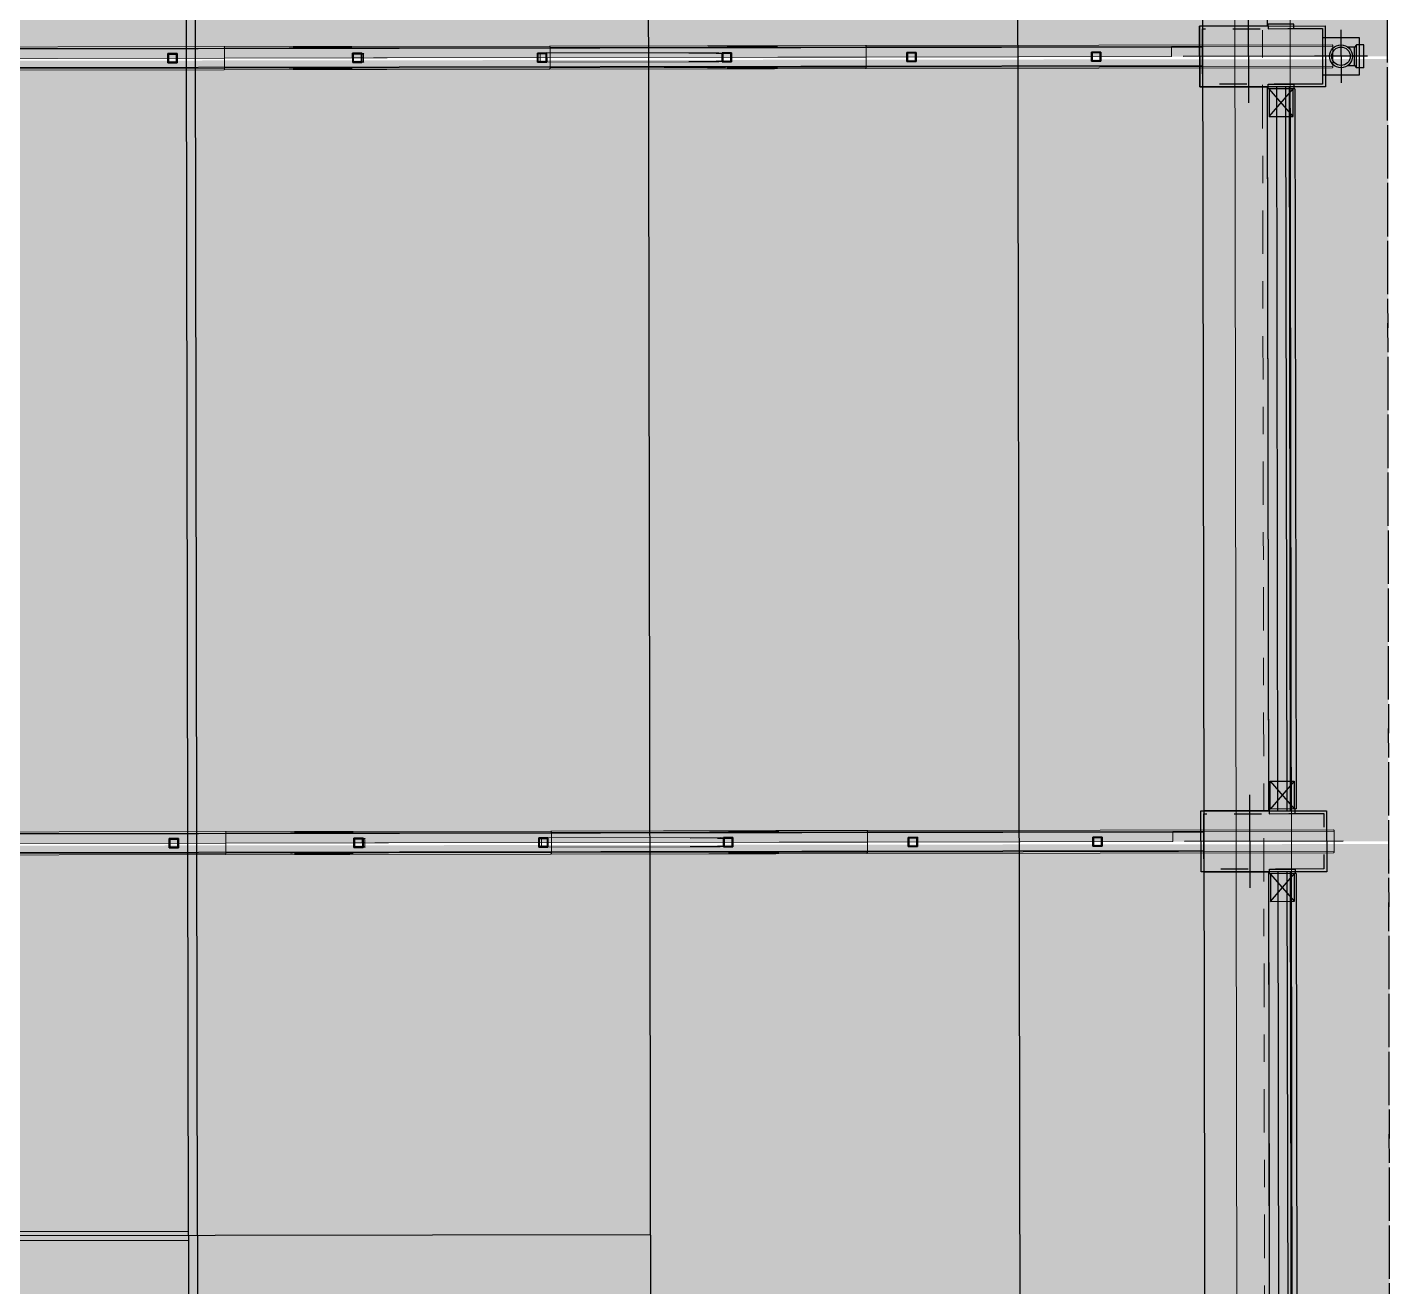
# Model space of a CAD drawing. Header units: inches. Extents: x 1693 to 10990, y 1878 to 5055.
# Drawn here: x 10313.025 to 10318.007, y 4357.974 to 4362.577 of the extents above; entities that cross this region are included whole.
import ezdxf

# ---------------------------------------------------------------- set-up
doc = ezdxf.new("R2010")
doc.units = ezdxf.units.IN
for name, pattern in [('CENTER2', [1.125, 0.75, -0.125, 0.125, -0.125]), ('Punto & Raya', [0.335139, 0.176389, -0.088194, 0, -0.070556]), ('Punto & Rayas', [0.335139, 0.15875, -0.088194, 0, -0.088194]), ('Rayas', [0.211667, 0.105833, -0.105833]), ('Rayas Pequeñas', [0.141111, 0.070556, -0.070556])]:
    doc.linetypes.add(name, pattern=pattern)
for name, color, linetype, lineweight, true_color in [('BLOQUE A-VIGAS_Pluma_Nº__69', 7, 'Continuous', 5, 0x71cebe), ('BLOQUE A-VIGAS_Pluma_Nº__90', 7, 'Continuous', 5, 0x00bfbf), ('BLOQUE E-MOBILIARIO_Pluma_Nº__28', 7, 'Continuous', 35, 0xa80f02), ('CUBIERTA CALAMINON Y TRANSLUCIDO_Pluma_Nº__4', 7, 'Continuous', 13, 0x029e21)]:
    doc.layers.add(name, color=color, linetype=linetype, lineweight=lineweight, true_color=true_color)
doc.layers.add('BLOQUE E-MOBILIARIO', color=7, linetype='Continuous')
doc.layers.add('CUBIERTA CALAMINON Y TRANSLUCIDO_Pluma_Nº__19', color=255, linetype='Continuous', lineweight=0)
doc.layers.add('CUBIERTA CALAMINON Y TRANSLUCIDO_Pluma_Nº__60', color=230, linetype='Continuous', lineweight=25)
pattern_1 = [(45, (0, 0), (-0.079549513, 0.079549513), []), (45, (-0.02652, 0.02652), (-0.079549513, 0.079549513), [])]

# ---------------------------------------------------------------- blocks, each defined once
blk = doc.blocks.new('SHS Conf en Caliente V 23[169]', base_point=(0.0303, -403.9771))
at = {"layer": 'BLOQUE E-MOBILIARIO', "linetype": 'Continuous', "lineweight": 0, "true_color": 0xffffff}
h = blk.add_hatch(dxfattribs=at)
h.set_pattern_fill('ACERO', style=0, pattern_type=2)
h.set_pattern_definition(pattern_1)
h.paths.add_polyline_path([(0.0621, -403.9615), (0.0148, -403.9453), (-0.0014, -403.9926), (0.0459, -404.0088)])
h.paths.add_polyline_path([(0.0583, -403.9633), (0.0441, -404.005), (0.0024, -403.9908), (0.0166, -403.9491)], flags=0)
at = {"layer": 'BLOQUE E-MOBILIARIO_Pluma_Nº__28', "color": 14, "linetype": 'Rayas Pequeñas', "lineweight": 35, "true_color": 0xa80f02}
for p, q in [((0.0148, -403.9453), (-0.0014, -403.9926)), ((-0.0014, -403.9926), (0.0459, -404.0088)), ((0.0024, -403.9908), (0.0166, -403.9491)), ((0.0441, -404.005), (0.0024, -403.9908)), ((0.0621, -403.9615), (0.0148, -403.9453)), ((0.0166, -403.9491), (0.0583, -403.9633)), ((0.0583, -403.9633), (0.0441, -404.005)), ((0.0459, -404.0088), (0.0621, -403.9615))]:
    blk.add_line(p, q, dxfattribs=at)
blk = doc.blocks.new('SHS Conf en Caliente V 23[170]', base_point=(0.9767, -404.3002))
at = {"layer": 'BLOQUE E-MOBILIARIO', "linetype": 'Continuous', "lineweight": 0, "true_color": 0xffffff}
h = blk.add_hatch(dxfattribs=at)
h.set_pattern_fill('ACERO', style=0, pattern_type=2)
h.set_pattern_definition(pattern_1)
h.paths.add_polyline_path([(1.0084, -404.2846), (0.9611, -404.2684), (0.945, -404.3158), (0.9923, -404.3319)])
h.paths.add_polyline_path([(1.0046, -404.2865), (0.9904, -404.3281), (0.9488, -404.3139), (0.963, -404.2723)], flags=0)
at = {"layer": 'BLOQUE E-MOBILIARIO_Pluma_Nº__28', "color": 14, "linetype": 'Rayas Pequeñas', "lineweight": 35, "true_color": 0xa80f02}
for p, q in [((0.9611, -404.2684), (0.945, -404.3158)), ((0.9488, -404.3139), (0.963, -404.2723)), ((1.0084, -404.2846), (0.9611, -404.2684)), ((0.963, -404.2723), (1.0046, -404.2865)), ((1.0046, -404.2865), (0.9904, -404.3281)), ((0.9923, -404.3319), (1.0084, -404.2846)), ((0.945, -404.3158), (0.9923, -404.3319)), ((0.9904, -404.3281), (0.9488, -404.3139))]:
    blk.add_line(p, q, dxfattribs=at)
blk = doc.blocks.new('SHS Conf en Caliente V 23[171]', base_point=(1.923, -404.6233))
at = {"layer": 'BLOQUE E-MOBILIARIO', "linetype": 'Continuous', "lineweight": 0, "true_color": 0xffffff}
h = blk.add_hatch(dxfattribs=at)
h.set_pattern_fill('ACERO', style=0, pattern_type=2)
h.set_pattern_definition(pattern_1)
h.paths.add_polyline_path([(1.9548, -404.6077), (1.9075, -404.5916), (1.8913, -404.6389), (1.9386, -404.655)])
h.paths.add_polyline_path([(1.951, -404.6096), (1.9368, -404.6512), (1.8951, -404.637), (1.9093, -404.5954)], flags=0)
at = {"layer": 'BLOQUE E-MOBILIARIO_Pluma_Nº__28', "color": 14, "linetype": 'Rayas Pequeñas', "lineweight": 35, "true_color": 0xa80f02}
for p, q in [((1.9075, -404.5916), (1.8913, -404.6389)), ((1.8951, -404.637), (1.9093, -404.5954)), ((1.9548, -404.6077), (1.9075, -404.5916)), ((1.9093, -404.5954), (1.951, -404.6096)), ((1.8913, -404.6389), (1.9386, -404.655)), ((1.9368, -404.6512), (1.8951, -404.637)), ((1.951, -404.6096), (1.9368, -404.6512)), ((1.9386, -404.655), (1.9548, -404.6077))]:
    blk.add_line(p, q, dxfattribs=at)
blk = doc.blocks.new('SHS Conf en Caliente V 23[172]', base_point=(2.8694, -404.9464))
at = {"layer": 'BLOQUE E-MOBILIARIO', "linetype": 'Continuous', "lineweight": 0, "true_color": 0xffffff}
h = blk.add_hatch(dxfattribs=at)
h.set_pattern_fill('ACERO', style=0, pattern_type=2)
h.set_pattern_definition(pattern_1)
h.paths.add_polyline_path([(2.9011, -404.9309), (2.8538, -404.9147), (2.8377, -404.962), (2.885, -404.9782)])
h.paths.add_polyline_path([(2.8973, -404.9327), (2.8831, -404.9744), (2.8415, -404.9602), (2.8557, -404.9185)], flags=0)
at = {"layer": 'BLOQUE E-MOBILIARIO_Pluma_Nº__28', "color": 14, "linetype": 'Rayas Pequeñas', "lineweight": 35, "true_color": 0xa80f02}
for p, q in [((2.8538, -404.9147), (2.8377, -404.962)), ((2.8377, -404.962), (2.885, -404.9782)), ((2.8415, -404.9602), (2.8557, -404.9185)), ((2.8831, -404.9744), (2.8415, -404.9602)), ((2.9011, -404.9309), (2.8538, -404.9147)), ((2.8557, -404.9185), (2.8973, -404.9327)), ((2.8973, -404.9327), (2.8831, -404.9744)), ((2.885, -404.9782), (2.9011, -404.9309))]:
    blk.add_line(p, q, dxfattribs=at)
blk = doc.blocks.new('SHS Conf en Caliente V 23[173]', base_point=(3.8158, -405.2696))
at = {"layer": 'BLOQUE E-MOBILIARIO', "linetype": 'Continuous', "lineweight": 0, "true_color": 0xffffff}
h = blk.add_hatch(dxfattribs=at)
h.set_pattern_fill('ACERO', style=0, pattern_type=2)
h.set_pattern_definition(pattern_1)
h.paths.add_polyline_path([(3.8475, -405.254), (3.8002, -405.2378), (3.784, -405.2851), (3.8313, -405.3013)])
h.paths.add_polyline_path([(3.8437, -405.2559), (3.8295, -405.2975), (3.7878, -405.2833), (3.802, -405.2416)], flags=0)
at = {"layer": 'BLOQUE E-MOBILIARIO_Pluma_Nº__28', "color": 14, "linetype": 'Rayas Pequeñas', "lineweight": 35, "true_color": 0xa80f02}
for p, q in [((3.8002, -405.2378), (3.784, -405.2851)), ((3.7878, -405.2833), (3.802, -405.2416)), ((3.8475, -405.254), (3.8002, -405.2378)), ((3.802, -405.2416), (3.8437, -405.2559)), ((3.8437, -405.2559), (3.8295, -405.2975)), ((3.8313, -405.3013), (3.8475, -405.254)), ((3.784, -405.2851), (3.8313, -405.3013)), ((3.8295, -405.2975), (3.7878, -405.2833))]:
    blk.add_line(p, q, dxfattribs=at)
blk = doc.blocks.new('SHS Conf en Caliente V 23[174]', base_point=(4.7621, -405.5927))
at = {"layer": 'BLOQUE E-MOBILIARIO', "linetype": 'Continuous', "lineweight": 0, "true_color": 0xffffff}
h = blk.add_hatch(dxfattribs=at)
h.set_pattern_fill('ACERO', style=0, pattern_type=2)
h.set_pattern_definition(pattern_1)
h.paths.add_polyline_path([(4.7939, -405.5771), (4.7465, -405.561), (4.7304, -405.6083), (4.7777, -405.6244)])
h.paths.add_polyline_path([(4.79, -405.579), (4.7758, -405.6206), (4.7342, -405.6064), (4.7484, -405.5648)], flags=0)
at = {"layer": 'BLOQUE E-MOBILIARIO_Pluma_Nº__28', "color": 14, "linetype": 'Rayas Pequeñas', "lineweight": 35, "true_color": 0xa80f02}
for p, q in [((4.7465, -405.561), (4.7304, -405.6083)), ((4.7304, -405.6083), (4.7777, -405.6244)), ((4.7342, -405.6064), (4.7484, -405.5648)), ((4.7758, -405.6206), (4.7342, -405.6064)), ((4.7939, -405.5771), (4.7465, -405.561)), ((4.7484, -405.5648), (4.79, -405.579)), ((4.79, -405.579), (4.7758, -405.6206)), ((4.7777, -405.6244), (4.7939, -405.5771))]:
    blk.add_line(p, q, dxfattribs=at)
blk = doc.blocks.new('SHS Conf en Caliente V 23[198]', base_point=(-1.343, -407.9991))
at = {"layer": 'BLOQUE E-MOBILIARIO', "linetype": 'Continuous', "lineweight": 0, "true_color": 0xffffff}
h = blk.add_hatch(dxfattribs=at)
h.set_pattern_fill('ACERO', style=0, pattern_type=2)
h.set_pattern_definition(pattern_1)
h.paths.add_polyline_path([(-1.3112, -407.9835), (-1.3585, -407.9673), (-1.3747, -408.0146), (-1.3274, -408.0308)])
h.paths.add_polyline_path([(-1.315, -407.9854), (-1.3292, -408.027), (-1.3709, -408.0128), (-1.3567, -407.9711)], flags=0)
at = {"layer": 'BLOQUE E-MOBILIARIO_Pluma_Nº__28', "color": 14, "linetype": 'Rayas Pequeñas', "lineweight": 35, "true_color": 0xa80f02}
for p, q in [((-1.3585, -407.9673), (-1.3747, -408.0146)), ((-1.3709, -408.0128), (-1.3567, -407.9711)), ((-1.3112, -407.9835), (-1.3585, -407.9673)), ((-1.3567, -407.9711), (-1.315, -407.9854)), ((-1.315, -407.9854), (-1.3292, -408.027)), ((-1.3274, -408.0308), (-1.3112, -407.9835)), ((-1.3747, -408.0146), (-1.3274, -408.0308)), ((-1.3292, -408.027), (-1.3709, -408.0128))]:
    blk.add_line(p, q, dxfattribs=at)
blk = doc.blocks.new('SHS Conf en Caliente V 23[199]', base_point=(-0.3966, -408.3222))
at = {"layer": 'BLOQUE E-MOBILIARIO', "linetype": 'Continuous', "lineweight": 0, "true_color": 0xffffff}
h = blk.add_hatch(dxfattribs=at)
h.set_pattern_fill('ACERO', style=0, pattern_type=2)
h.set_pattern_definition(pattern_1)
h.paths.add_polyline_path([(-0.3649, -408.3066), (-0.4122, -408.2905), (-0.4283, -408.3378), (-0.381, -408.3539)])
h.paths.add_polyline_path([(-0.3687, -408.3085), (-0.3829, -408.3501), (-0.4245, -408.3359), (-0.4103, -408.2943)], flags=0)
at = {"layer": 'BLOQUE E-MOBILIARIO_Pluma_Nº__28', "color": 14, "linetype": 'Rayas Pequeñas', "lineweight": 35, "true_color": 0xa80f02}
for p, q in [((-0.4122, -408.2905), (-0.4283, -408.3378)), ((-0.4283, -408.3378), (-0.381, -408.3539)), ((-0.4245, -408.3359), (-0.4103, -408.2943)), ((-0.3829, -408.3501), (-0.4245, -408.3359)), ((-0.3649, -408.3066), (-0.4122, -408.2905)), ((-0.4103, -408.2943), (-0.3687, -408.3085)), ((-0.3687, -408.3085), (-0.3829, -408.3501)), ((-0.381, -408.3539), (-0.3649, -408.3066))]:
    blk.add_line(p, q, dxfattribs=at)
blk = doc.blocks.new('SHS Conf en Caliente V 23[200]', base_point=(0.5498, -408.6453))
at = {"layer": 'BLOQUE E-MOBILIARIO', "linetype": 'Continuous', "lineweight": 0, "true_color": 0xffffff}
h = blk.add_hatch(dxfattribs=at)
h.set_pattern_fill('ACERO', style=0, pattern_type=2)
h.set_pattern_definition(pattern_1)
h.paths.add_polyline_path([(0.5815, -408.6297), (0.5342, -408.6136), (0.518, -408.6609), (0.5653, -408.6771)])
h.paths.add_polyline_path([(0.5777, -408.6316), (0.5635, -408.6732), (0.5218, -408.659), (0.536, -408.6174)], flags=0)
at = {"layer": 'BLOQUE E-MOBILIARIO_Pluma_Nº__28', "color": 14, "linetype": 'Rayas Pequeñas', "lineweight": 35, "true_color": 0xa80f02}
for p, q in [((0.5342, -408.6136), (0.518, -408.6609)), ((0.5218, -408.659), (0.536, -408.6174)), ((0.5815, -408.6297), (0.5342, -408.6136)), ((0.536, -408.6174), (0.5777, -408.6316)), ((0.5777, -408.6316), (0.5635, -408.6732)), ((0.5653, -408.6771), (0.5815, -408.6297)), ((0.518, -408.6609), (0.5653, -408.6771)), ((0.5635, -408.6732), (0.5218, -408.659))]:
    blk.add_line(p, q, dxfattribs=at)
blk = doc.blocks.new('SHS Conf en Caliente V 23[201]', base_point=(1.4961, -408.9684))
at = {"layer": 'BLOQUE E-MOBILIARIO', "linetype": 'Continuous', "lineweight": 0, "true_color": 0xffffff}
h = blk.add_hatch(dxfattribs=at)
h.set_pattern_fill('ACERO', style=0, pattern_type=2)
h.set_pattern_definition(pattern_1)
h.paths.add_polyline_path([(1.5278, -408.9529), (1.4805, -408.9367), (1.4644, -408.984), (1.5117, -409.0002)])
h.paths.add_polyline_path([(1.524, -408.9547), (1.5098, -408.9964), (1.4682, -408.9822), (1.4824, -408.9405)], flags=0)
at = {"layer": 'BLOQUE E-MOBILIARIO_Pluma_Nº__28', "color": 14, "linetype": 'Rayas Pequeñas', "lineweight": 35, "true_color": 0xa80f02}
for p, q in [((1.4805, -408.9367), (1.4644, -408.984)), ((1.4682, -408.9822), (1.4824, -408.9405)), ((1.5278, -408.9529), (1.4805, -408.9367)), ((1.4824, -408.9405), (1.524, -408.9547)), ((1.4644, -408.984), (1.5117, -409.0002)), ((1.5098, -408.9964), (1.4682, -408.9822)), ((1.524, -408.9547), (1.5098, -408.9964)), ((1.5117, -409.0002), (1.5278, -408.9529))]:
    blk.add_line(p, q, dxfattribs=at)
blk = doc.blocks.new('SHS Conf en Caliente V 23[202]', base_point=(2.4425, -409.2916))
at = {"layer": 'BLOQUE E-MOBILIARIO', "linetype": 'Continuous', "lineweight": 0, "true_color": 0xffffff}
h = blk.add_hatch(dxfattribs=at)
h.set_pattern_fill('ACERO', style=0, pattern_type=2)
h.set_pattern_definition(pattern_1)
h.paths.add_polyline_path([(2.4742, -409.276), (2.4269, -409.2598), (2.4107, -409.3072), (2.458, -409.3233)])
h.paths.add_polyline_path([(2.4704, -409.2779), (2.4562, -409.3195), (2.4145, -409.3053), (2.4288, -409.2636)], flags=0)
at = {"layer": 'BLOQUE E-MOBILIARIO_Pluma_Nº__28', "color": 14, "linetype": 'Rayas Pequeñas', "lineweight": 35, "true_color": 0xa80f02}
for p, q in [((2.4269, -409.2598), (2.4107, -409.3072)), ((2.4107, -409.3072), (2.458, -409.3233)), ((2.4145, -409.3053), (2.4288, -409.2636)), ((2.4562, -409.3195), (2.4145, -409.3053)), ((2.4742, -409.276), (2.4269, -409.2598)), ((2.4288, -409.2636), (2.4704, -409.2779)), ((2.4704, -409.2779), (2.4562, -409.3195)), ((2.458, -409.3233), (2.4742, -409.276))]:
    blk.add_line(p, q, dxfattribs=at)
blk = doc.blocks.new('SHS Conf en Caliente V 23[203]', base_point=(3.3888, -409.6147))
at = {"layer": 'BLOQUE E-MOBILIARIO', "linetype": 'Continuous', "lineweight": 0, "true_color": 0xffffff}
h = blk.add_hatch(dxfattribs=at)
h.set_pattern_fill('ACERO', style=0, pattern_type=2)
h.set_pattern_definition(pattern_1)
h.paths.add_polyline_path([(3.4206, -409.5991), (3.3732, -409.583), (3.3571, -409.6303), (3.4044, -409.6464)])
h.paths.add_polyline_path([(3.4167, -409.601), (3.4025, -409.6426), (3.3609, -409.6284), (3.3751, -409.5868)], flags=0)
at = {"layer": 'BLOQUE E-MOBILIARIO_Pluma_Nº__28', "color": 14, "linetype": 'Rayas Pequeñas', "lineweight": 35, "true_color": 0xa80f02}
for p, q in [((3.3732, -409.583), (3.3571, -409.6303)), ((3.3609, -409.6284), (3.3751, -409.5868)), ((3.4206, -409.5991), (3.3732, -409.583)), ((3.3751, -409.5868), (3.4167, -409.601)), ((3.4167, -409.601), (3.4025, -409.6426)), ((3.4044, -409.6464), (3.4206, -409.5991)), ((3.3571, -409.6303), (3.4044, -409.6464)), ((3.4025, -409.6426), (3.3609, -409.6284))]:
    blk.add_line(p, q, dxfattribs=at)

msp = doc.modelspace()

# ---------------------------------------------------------------- hatches: boundary and pattern name
at = {"layer": 'CUBIERTA CALAMINON Y TRANSLUCIDO_Pluma_Nº__19', "linetype": 'Continuous', "lineweight": 0}
h = msp.add_hatch(color=255, dxfattribs=at)
h.set_gradient(color1=(255, 255, 255), color2=(0, 0, 0), one_color=1, name='INVCYLINDER')
h.paths.add_polyline_path([(10295.9556, 4365.3032), (10295.9539, 4362.4342), (10317.9938, 4362.471), (10317.9926, 4365.3295)])
h = msp.add_hatch(color=255, dxfattribs=at)
h.set_gradient(color1=(199, 200, 202), color2=(0, 0, 0), one_color=1, name='INVCYLINDER')
h.paths.add_polyline_path([(10295.9604, 4362.4343), (10295.9586, 4359.5653), (10317.9985, 4359.6021), (10317.9973, 4362.4605)])
h = msp.add_hatch(color=255, dxfattribs=at)
h.set_gradient(color1=(255, 255, 255), color2=(0, 0, 0), one_color=1, name='INVCYLINDER')
h.paths.add_polyline_path([(10295.9652, 4359.5653), (10295.9634, 4356.6964), (10318.0033, 4356.7332), (10318.0021, 4359.5916)])

# ---------------------------------------------------------------- linework, layer by layer
at = {"layer": 'BLOQUE A-VIGAS_Pluma_Nº__69', "color": 123, "linetype": 'Punto & Rayas', "lineweight": 5, "true_color": 0x71cebe}
msp.add_line((10317.5191, 4373.8346), (10317.5718, 4342.2764), dxfattribs=at)
at = {"layer": 'BLOQUE A-VIGAS_Pluma_Nº__90', "color": 132, "linetype": 'Continuous', "lineweight": 5, "true_color": 0x00bfbf}
for p, q in [((10317.4179, 4373.8344), (10317.4705, 4342.2763)), ((10317.6204, 4373.8348), (10317.6731, 4342.2766))]:
    msp.add_line(p, q, dxfattribs=at)
at = {"layer": 'CUBIERTA CALAMINON Y TRANSLUCIDO_Pluma_Nº__4', "color": 104, "linetype": 'Continuous', "lineweight": 5, "true_color": 0x029e21, "flags": 128}
for points in [[(10297.1648, 4362.473), (10297.7545, 4362.474), (10298.87, 4362.4759), (10300.0252, 4362.4778), (10301.2146, 4362.4798), (10302.4328, 4362.4818), (10303.6741, 4362.4839), (10304.933, 4362.486), (10306.2035, 4362.4881), (10307.48, 4362.4903), (10308.7564, 4362.4924), (10310.0269, 4362.4945), (10311.2858, 4362.4966), (10312.5272, 4362.4987), (10313.7453, 4362.5007), (10314.9347, 4362.5027), (10316.0899, 4362.5047), (10317.2055, 4362.5065), (10317.7951, 4362.5075)], [(10317.7925, 4362.5129), (10316.0874, 4362.51), (10314.9326, 4362.5081), (10313.7435, 4362.5061), (10312.5257, 4362.5041), (10311.2847, 4362.502), (10310.0262, 4362.4999), (10308.756, 4362.4978), (10307.4799, 4362.4957), (10306.2039, 4362.4935), (10304.9337, 4362.4914), (10303.6752, 4362.4893), (10302.4342, 4362.4872), (10301.2164, 4362.4852), (10300.0273, 4362.4832), (10298.8725, 4362.4813), (10297.1674, 4362.4785)], [(10315.7674, 4362.5041), (10314.9347, 4362.5027), (10313.7453, 4362.5007), (10312.5272, 4362.4987), (10311.2858, 4362.4966), (10310.0269, 4362.4945), (10308.7564, 4362.4924), (10307.48, 4362.4903), (10306.2035, 4362.4881), (10304.933, 4362.486), (10303.6741, 4362.4839), (10302.4328, 4362.4818), (10301.2146, 4362.4798), (10300.0252, 4362.4778), (10299.1925, 4362.4764)], [(10315.7547, 4362.5095), (10314.9326, 4362.5081), (10313.7435, 4362.5061), (10312.5257, 4362.5041), (10311.2847, 4362.502), (10310.0262, 4362.4999), (10308.756, 4362.4978), (10307.4799, 4362.4957), (10306.2039, 4362.4935), (10304.9337, 4362.4914), (10303.6752, 4362.4893), (10302.4342, 4362.4872), (10301.2164, 4362.4852), (10300.0273, 4362.4832), (10299.2052, 4362.4819)], [(10313.7435, 4362.5061), (10313.7439, 4362.506), (10313.7442, 4362.5057), (10313.7445, 4362.5052), (10313.7448, 4362.5046), (10313.745, 4362.5037), (10313.7452, 4362.5028), (10313.7453, 4362.5018), (10313.7453, 4362.5007), (10313.7454, 4362.4639), (10313.7455, 4362.4272), (10313.7454, 4362.4261), (10313.7453, 4362.4251), (10313.7452, 4362.4242), (10313.7449, 4362.4233), (10313.7447, 4362.4227), (10313.7444, 4362.4222), (10313.744, 4362.4219), (10313.7437, 4362.4218)], [(10313.7435, 4362.5061), (10313.7439, 4362.506), (10313.7442, 4362.5057), (10313.7445, 4362.5052), (10313.7448, 4362.5046), (10313.745, 4362.5037), (10313.7452, 4362.5028), (10313.7453, 4362.5018), (10313.7453, 4362.5007), (10313.7454, 4362.4639), (10313.7455, 4362.4272), (10313.7454, 4362.4261), (10313.7453, 4362.4251), (10313.7452, 4362.4242), (10313.7449, 4362.4233), (10313.7447, 4362.4227), (10313.7444, 4362.4222), (10313.744, 4362.4219), (10313.7437, 4362.4218)], [(10313.9887, 4362.5011), (10313.9813, 4362.5011)], [(10314.2055, 4362.5015), (10313.9887, 4362.5011)], [(10314.198, 4362.5069), (10313.9961, 4362.5066)], [(10314.1981, 4362.5042), (10313.9961, 4362.5039)], [(10315.5822, 4362.5092), (10314.9326, 4362.5081), (10314.198, 4362.5069)], [(10314.2108, 4362.5042), (10314.1981, 4362.5042)], [(10314.2129, 4362.5015), (10314.2055, 4362.5015)], [(10315.5696, 4362.5038), (10314.9347, 4362.5027), (10314.2129, 4362.5015)], [(10314.8996, 4362.4816), (10314.9007, 4362.4828)], [(10315.5515, 4362.4838), (10314.9007, 4362.4828)], [(10314.9326, 4362.5081), (10314.933, 4362.508), (10314.9334, 4362.5077), (10314.9338, 4362.5072), (10314.9341, 4362.5065), (10314.9344, 4362.5057), (10314.9346, 4362.5048), (10314.9347, 4362.5038), (10314.9347, 4362.5027), (10314.9348, 4362.4828)], [(10314.9326, 4362.5081), (10314.933, 4362.508), (10314.9334, 4362.5077), (10314.9338, 4362.5072), (10314.9341, 4362.5065), (10314.9344, 4362.5057), (10314.9346, 4362.5048), (10314.9347, 4362.5038), (10314.9347, 4362.5027), (10314.9348, 4362.4659), (10314.9348, 4362.4291), (10314.9348, 4362.4281), (10314.9347, 4362.4271), (10314.9345, 4362.4261), (10314.9342, 4362.4253), (10314.9339, 4362.4247), (10314.9335, 4362.4242), (10314.9331, 4362.4238), (10314.9327, 4362.4237)], [(10314.9326, 4362.5081), (10314.933, 4362.508), (10314.9334, 4362.5077), (10314.9338, 4362.5072), (10314.9341, 4362.5065), (10314.9344, 4362.5057), (10314.9346, 4362.5048), (10314.9347, 4362.5038), (10314.9347, 4362.5027), (10314.9348, 4362.4659), (10314.9348, 4362.4291), (10314.9348, 4362.4281), (10314.9347, 4362.4271), (10314.9345, 4362.4261), (10314.9342, 4362.4253), (10314.9339, 4362.4247), (10314.9335, 4362.4242), (10314.9331, 4362.4238), (10314.9327, 4362.4237)], [(10315.5438, 4362.4826), (10315.4419, 4362.4825)], [(10315.5796, 4362.4827), (10315.5438, 4362.4826)], [(10315.5759, 4362.5038), (10315.5696, 4362.5038)], [(10315.5759, 4362.4839), (10315.5696, 4362.4839)], [(10315.761, 4362.5041), (10315.5759, 4362.5038)], [(10315.5805, 4362.4839), (10315.5796, 4362.4839)], [(10315.5805, 4362.4839), (10315.5805, 4362.4819)], [(10315.7547, 4362.5095), (10315.5822, 4362.5092)], [(10315.7547, 4362.5068), (10315.5822, 4362.5065)], [(10317.7925, 4362.5129), (10316.0874, 4362.51), (10315.7547, 4362.5095)], [(10315.7656, 4362.5068), (10315.7547, 4362.5068)], [(10315.7674, 4362.5041), (10315.761, 4362.5041)], [(10315.7674, 4362.5041), (10316.0899, 4362.5047), (10317.2055, 4362.5065), (10317.7951, 4362.5075)], [(10316.0874, 4362.51), (10316.0879, 4362.5099), (10316.0883, 4362.5096), (10316.0888, 4362.5091), (10316.0891, 4362.5085), (10316.0894, 4362.5077), (10316.0897, 4362.5067), (10316.0898, 4362.5057), (10316.0899, 4362.5047), (10316.0899, 4362.4679), (10316.09, 4362.4311), (10316.0899, 4362.43), (10316.0898, 4362.429), (10316.0896, 4362.4281), (10316.0893, 4362.4273), (10316.0889, 4362.4266), (10316.0885, 4362.4261), (10316.088, 4362.4258), (10316.0875, 4362.4257)], [(10316.0874, 4362.51), (10316.0879, 4362.5099), (10316.0883, 4362.5096), (10316.0888, 4362.5091), (10316.0891, 4362.5085), (10316.0894, 4362.5077), (10316.0897, 4362.5067), (10316.0898, 4362.5057), (10316.0899, 4362.5047), (10316.0899, 4362.4679), (10316.09, 4362.4311), (10316.0899, 4362.43), (10316.0898, 4362.429), (10316.0896, 4362.4281), (10316.0893, 4362.4273), (10316.0889, 4362.4266), (10316.0885, 4362.4261), (10316.088, 4362.4258), (10316.0875, 4362.4257)], [(10317.2055, 4362.4697), (10317.2055, 4362.5065)], [(10317.2055, 4362.4697), (10317.2055, 4362.5065)], [(10317.7926, 4362.4285), (10317.7931, 4362.4286), (10317.7936, 4362.4289), (10317.7941, 4362.4294), (10317.7945, 4362.4301), (10317.7948, 4362.4309), (10317.795, 4362.4319), (10317.7952, 4362.4329), (10317.7952, 4362.4339), (10317.7951, 4362.5075), (10317.795, 4362.5086), (10317.7949, 4362.5096), (10317.7947, 4362.5105), (10317.7943, 4362.5113), (10317.7939, 4362.512), (10317.7935, 4362.5125), (10317.793, 4362.5128), (10317.7925, 4362.5129)], [(10317.7926, 4362.4285), (10317.7931, 4362.4286), (10317.7936, 4362.4289), (10317.7941, 4362.4294), (10317.7945, 4362.4301), (10317.7948, 4362.4309), (10317.795, 4362.4319), (10317.7952, 4362.4329), (10317.7952, 4362.4339), (10317.7951, 4362.5075), (10317.795, 4362.5086), (10317.7949, 4362.5096), (10317.7947, 4362.5105), (10317.7943, 4362.5113), (10317.7939, 4362.512), (10317.7935, 4362.5125), (10317.793, 4362.5128), (10317.7925, 4362.5129)], [(10317.7952, 4362.4339), (10316.09, 4362.4311), (10314.9348, 4362.4291), (10313.7455, 4362.4272), (10312.5273, 4362.4251), (10311.2859, 4362.423), (10310.0271, 4362.4209), (10308.7565, 4362.4188), (10307.4801, 4362.4167), (10306.2037, 4362.4146), (10304.9331, 4362.4124), (10303.6743, 4362.4103), (10302.4329, 4362.4083), (10301.2147, 4362.4062), (10300.0253, 4362.4042), (10298.8702, 4362.4023), (10297.1649, 4362.3995)], [(10317.2055, 4362.4697), (10316.0899, 4362.4679), (10314.9348, 4362.4659), (10313.7454, 4362.4639), (10312.5272, 4362.4619), (10311.2858, 4362.4598), (10310.027, 4362.4577), (10308.7564, 4362.4556), (10307.4935, 4362.4535)], [(10315.7674, 4362.4673), (10314.9348, 4362.4659), (10313.7454, 4362.4639), (10312.5272, 4362.4619), (10311.2858, 4362.4598), (10310.027, 4362.4577), (10308.7564, 4362.4556), (10307.4935, 4362.4535)], [(10314.2526, 4362.4648), (10314.2129, 4362.4647)], [(10314.2257, 4362.4816), (10314.2287, 4362.4816)], [(10314.2287, 4362.4796), (10314.2257, 4362.4796)], [(10314.2258, 4362.4499), (10314.2287, 4362.4499)], [(10314.2287, 4362.4479), (10314.2258, 4362.4479)], [(10314.2287, 4362.4796), (10314.2287, 4362.4816)], [(10314.2287, 4362.4479), (10314.2287, 4362.4499)], [(10314.2304, 4362.4816), (10314.2304, 4362.4796)], [(10314.2305, 4362.4479), (10314.2305, 4362.4499)], [(10314.236, 4362.4816), (10314.2372, 4362.4805)], [(10314.2373, 4362.4491), (10314.236, 4362.4479)], [(10314.2372, 4362.4805), (10314.2374, 4362.4796)], [(10314.2374, 4362.4499), (10314.2373, 4362.4491)], [(10314.2503, 4362.4805), (10314.2467, 4362.4817)], [(10314.2468, 4362.4479), (10314.2504, 4362.4491)], [(10314.25, 4362.4817), (10314.2537, 4362.4805)], [(10314.2518, 4362.4791), (10314.25, 4362.4796)], [(10314.2501, 4362.4499), (10314.2519, 4362.4505)], [(10314.2537, 4362.4491), (10314.2501, 4362.4479)], [(10314.2508, 4362.4796), (10314.2503, 4362.4805)], [(10314.2504, 4362.4491), (10314.2508, 4362.4499)], [(10314.2526, 4362.4776), (10314.2518, 4362.4791)], [(10314.2519, 4362.4505), (10314.2526, 4362.452)], [(10314.2526, 4362.452), (10314.2526, 4362.4648), (10314.2526, 4362.4776)], [(10314.2537, 4362.4805), (10314.2541, 4362.4796)], [(10314.2542, 4362.4499), (10314.2537, 4362.4491)], [(10314.8992, 4362.4659), (10314.2894, 4362.4649)], [(10314.8996, 4362.4502), (10314.8992, 4362.453), (10314.8992, 4362.4787), (10314.8996, 4362.4816)], [(10314.9007, 4362.449), (10314.8996, 4362.4502)], [(10315.5515, 4362.4501), (10314.9007, 4362.449)], [(10314.9348, 4362.4491), (10314.9348, 4362.4291), (10314.9348, 4362.4281), (10314.9347, 4362.4271), (10314.9345, 4362.4261), (10314.9342, 4362.4253), (10314.9339, 4362.4247), (10314.9335, 4362.4242), (10314.9331, 4362.4238), (10314.9327, 4362.4237)], [(10315.5439, 4362.4513), (10315.442, 4362.4511)], [(10315.5477, 4362.4812), (10315.5422, 4362.4812)], [(10315.5477, 4362.4527), (10315.5423, 4362.4527)], [(10315.5515, 4362.4818), (10315.5429, 4362.4818)], [(10315.5515, 4362.4521), (10315.5429, 4362.4521)], [(10315.5797, 4362.4513), (10315.5439, 4362.4513)], [(10315.5696, 4362.4813), (10315.5477, 4362.4812)], [(10315.5696, 4362.4527), (10315.5477, 4362.4527)], [(10315.5696, 4362.4818), (10315.5759, 4362.4819)], [(10315.576, 4362.4522), (10315.5696, 4362.4521)], [(10315.5696, 4362.4501), (10315.576, 4362.4501)], [(10315.5796, 4362.4819), (10315.5805, 4362.4819)], [(10315.5805, 4362.4522), (10315.5797, 4362.4522)], [(10315.5797, 4362.4501), (10315.5805, 4362.4501)], [(10315.5805, 4362.4522), (10315.5805, 4362.4501)], [(10317.2055, 4362.4697), (10316.0899, 4362.4679), (10315.7674, 4362.4673)], [(10317.7952, 4362.4339), (10316.09, 4362.4311), (10315.7675, 4362.4305)], [(10317.7926, 4362.4285), (10316.0875, 4362.4257), (10314.9327, 4362.4237), (10313.7437, 4362.4218), (10312.5258, 4362.4197), (10311.2848, 4362.4176), (10310.0263, 4362.4155), (10308.7561, 4362.4134), (10307.4801, 4362.4113), (10306.204, 4362.4092), (10304.9338, 4362.407), (10303.6754, 4362.4049), (10302.4343, 4362.4029), (10301.2165, 4362.4008), (10300.0275, 4362.3988), (10298.8727, 4362.3969), (10297.1676, 4362.3941)], [(10315.7675, 4362.4305), (10314.9348, 4362.4291), (10313.7455, 4362.4272), (10312.5273, 4362.4251), (10311.2859, 4362.423), (10310.0271, 4362.4209), (10308.7565, 4362.4188), (10307.4801, 4362.4167), (10306.2037, 4362.4146), (10304.9331, 4362.4124), (10303.6743, 4362.4103), (10302.4329, 4362.4083), (10301.2147, 4362.4062), (10300.0253, 4362.4042), (10299.1927, 4362.4029)], [(10315.7549, 4362.4251), (10314.9327, 4362.4237), (10313.7437, 4362.4218), (10312.5258, 4362.4197), (10311.2848, 4362.4176), (10310.0263, 4362.4155), (10308.7561, 4362.4134), (10307.4801, 4362.4113), (10306.204, 4362.4092), (10304.9338, 4362.407), (10303.6754, 4362.4049), (10302.4343, 4362.4029), (10301.2165, 4362.4008), (10300.0275, 4362.3988), (10299.2053, 4362.3975)], [(10313.9888, 4362.4276), (10313.9814, 4362.4276)], [(10314.2056, 4362.4279), (10313.9888, 4362.4276)], [(10314.1982, 4362.4252), (10313.9962, 4362.4249)], [(10314.1982, 4362.4225), (10313.9962, 4362.4222)], [(10314.2109, 4362.4252), (10314.1982, 4362.4252)], [(10315.5823, 4362.4248), (10314.9327, 4362.4237), (10314.1982, 4362.4225)], [(10314.213, 4362.4279), (10314.2056, 4362.4279)], [(10315.5697, 4362.4302), (10314.9348, 4362.4291), (10314.213, 4362.4279)], [(10315.576, 4362.4302), (10315.5697, 4362.4302)], [(10315.7612, 4362.4305), (10315.576, 4362.4302)], [(10315.7548, 4362.4278), (10315.5823, 4362.4275)], [(10315.7549, 4362.4251), (10315.5823, 4362.4248)], [(10315.7657, 4362.4278), (10315.7548, 4362.4278)], [(10317.7926, 4362.4285), (10316.0875, 4362.4257), (10315.7549, 4362.4251)], [(10315.7675, 4362.4305), (10315.7612, 4362.4305)], [(10317.7973, 4359.644), (10316.0922, 4359.6411), (10314.9374, 4359.6392), (10313.7483, 4359.6372), (10312.5305, 4359.6352), (10311.2895, 4359.6331), (10310.031, 4359.631), (10308.7608, 4359.6289), (10307.4847, 4359.6267), (10306.2087, 4359.6246), (10304.9385, 4359.6225), (10303.68, 4359.6204), (10302.439, 4359.6183), (10301.2212, 4359.6163), (10300.0321, 4359.6143), (10298.8773, 4359.6124), (10297.1722, 4359.6095)], [(10317.7973, 4359.644), (10316.0922, 4359.6411), (10315.7595, 4359.6406)], [(10317.7974, 4359.5596), (10317.7979, 4359.5597), (10317.7984, 4359.56), (10317.7989, 4359.5605), (10317.7992, 4359.5612), (10317.7996, 4359.562), (10317.7998, 4359.5629), (10317.8, 4359.5639), (10317.8, 4359.565), (10317.7999, 4359.6386), (10317.7998, 4359.6396), (10317.7997, 4359.6406), (10317.7994, 4359.6416), (10317.7991, 4359.6424), (10317.7987, 4359.6431), (10317.7983, 4359.6436), (10317.7978, 4359.6439), (10317.7973, 4359.644)], [(10317.7974, 4359.5596), (10317.7979, 4359.5597), (10317.7984, 4359.56), (10317.7989, 4359.5605), (10317.7992, 4359.5612), (10317.7996, 4359.562), (10317.7998, 4359.5629), (10317.8, 4359.5639), (10317.8, 4359.565), (10317.7999, 4359.6386), (10317.7998, 4359.6396), (10317.7997, 4359.6406), (10317.7994, 4359.6416), (10317.7991, 4359.6424), (10317.7987, 4359.6431), (10317.7983, 4359.6436), (10317.7978, 4359.6439), (10317.7973, 4359.644)], [(10297.1696, 4359.6041), (10297.7593, 4359.6051), (10298.8748, 4359.607), (10300.03, 4359.6089), (10301.2194, 4359.6109), (10302.4376, 4359.6129), (10303.6789, 4359.615), (10304.9378, 4359.6171), (10306.2083, 4359.6192), (10307.4847, 4359.6213), (10308.7612, 4359.6235), (10310.0317, 4359.6256), (10311.2906, 4359.6277), (10312.5319, 4359.6298), (10313.7501, 4359.6318), (10314.9395, 4359.6338), (10316.0947, 4359.6357), (10317.2102, 4359.6376), (10317.7999, 4359.6386)], [(10315.7722, 4359.6352), (10314.9395, 4359.6338), (10313.7501, 4359.6318), (10312.5319, 4359.6298), (10311.2906, 4359.6277), (10310.0317, 4359.6256), (10308.7612, 4359.6235), (10307.4847, 4359.6213), (10306.2083, 4359.6192), (10304.9378, 4359.6171), (10303.6789, 4359.615), (10302.4376, 4359.6129), (10301.2194, 4359.6109), (10300.03, 4359.6089), (10299.1973, 4359.6075)], [(10315.7595, 4359.6406), (10314.9374, 4359.6392), (10313.7483, 4359.6372), (10312.5305, 4359.6352), (10311.2895, 4359.6331), (10310.031, 4359.631), (10308.7608, 4359.6289), (10307.4847, 4359.6267), (10306.2087, 4359.6246), (10304.9385, 4359.6225), (10303.68, 4359.6204), (10302.439, 4359.6183), (10301.2212, 4359.6163), (10300.0321, 4359.6143), (10299.21, 4359.6129)], [(10317.2103, 4359.6008), (10316.0947, 4359.5989), (10314.9396, 4359.597), (10313.7502, 4359.595), (10312.532, 4359.593), (10311.2906, 4359.5909), (10310.0318, 4359.5888), (10308.7612, 4359.5867), (10307.4983, 4359.5846)], [(10315.7722, 4359.5984), (10314.9396, 4359.597), (10313.7502, 4359.595), (10312.532, 4359.593), (10311.2906, 4359.5909), (10310.0318, 4359.5888), (10308.7612, 4359.5867), (10307.4983, 4359.5846)], [(10313.7483, 4359.6372), (10313.7487, 4359.6371), (10313.749, 4359.6368), (10313.7493, 4359.6363), (10313.7496, 4359.6356), (10313.7498, 4359.6348), (10313.75, 4359.6339), (10313.7501, 4359.6329), (10313.7501, 4359.6318), (10313.7502, 4359.595), (10313.7502, 4359.5582), (10313.7502, 4359.5572), (10313.7501, 4359.5562), (10313.7499, 4359.5552), (10313.7497, 4359.5544), (10313.7495, 4359.5537), (10313.7491, 4359.5532), (10313.7488, 4359.5529), (10313.7485, 4359.5528)], [(10313.7483, 4359.6372), (10313.7487, 4359.6371), (10313.749, 4359.6368), (10313.7493, 4359.6363), (10313.7496, 4359.6356), (10313.7498, 4359.6348), (10313.75, 4359.6339), (10313.7501, 4359.6329), (10313.7501, 4359.6318), (10313.7502, 4359.595), (10313.7502, 4359.5582), (10313.7502, 4359.5572), (10313.7501, 4359.5562), (10313.7499, 4359.5552), (10313.7497, 4359.5544), (10313.7495, 4359.5537), (10313.7491, 4359.5532), (10313.7488, 4359.5529), (10313.7485, 4359.5528)], [(10313.9935, 4359.6322), (10313.986, 4359.6322)], [(10314.2103, 4359.6326), (10313.9935, 4359.6322)], [(10314.2028, 4359.638), (10314.0009, 4359.6376)], [(10314.2028, 4359.6353), (10314.0009, 4359.6349)], [(10315.587, 4359.6403), (10314.9374, 4359.6392), (10314.2028, 4359.638)], [(10314.2156, 4359.6353), (10314.2028, 4359.6353)], [(10314.2177, 4359.6326), (10314.2103, 4359.6326)], [(10315.5743, 4359.6349), (10314.9395, 4359.6338), (10314.2177, 4359.6326)], [(10314.2574, 4359.5959), (10314.2177, 4359.5958)], [(10314.2305, 4359.6127), (10314.2335, 4359.6127)], [(10314.2335, 4359.6107), (10314.2305, 4359.6107)], [(10314.2335, 4359.6107), (10314.2335, 4359.6127)], [(10314.2352, 4359.6127), (10314.2352, 4359.6107)], [(10314.2408, 4359.6127), (10314.242, 4359.6115)], [(10314.242, 4359.6115), (10314.2422, 4359.6107)], [(10314.2551, 4359.6116), (10314.2515, 4359.6127)], [(10314.2548, 4359.6127), (10314.2584, 4359.6116)], [(10314.2566, 4359.6101), (10314.2548, 4359.6107)], [(10314.2556, 4359.6107), (10314.2551, 4359.6116)], [(10314.2574, 4359.6087), (10314.2566, 4359.6101)], [(10314.2574, 4359.583), (10314.2574, 4359.5959), (10314.2574, 4359.6087)], [(10314.2584, 4359.6116), (10314.2589, 4359.6107)], [(10314.904, 4359.5969), (10314.2942, 4359.5959)], [(10314.9044, 4359.5813), (10314.904, 4359.5841), (10314.9039, 4359.6098), (10314.9044, 4359.6126)], [(10314.9044, 4359.6126), (10314.9054, 4359.6138)], [(10315.5563, 4359.6149), (10314.9054, 4359.6138)], [(10314.9374, 4359.6392), (10314.9378, 4359.6391), (10314.9382, 4359.6388), (10314.9386, 4359.6383), (10314.9389, 4359.6376), (10314.9391, 4359.6368), (10314.9393, 4359.6359), (10314.9395, 4359.6349), (10314.9395, 4359.6338), (10314.9395, 4359.6139)], [(10314.9374, 4359.6392), (10314.9378, 4359.6391), (10314.9382, 4359.6388), (10314.9386, 4359.6383), (10314.9389, 4359.6376), (10314.9391, 4359.6368), (10314.9393, 4359.6359), (10314.9395, 4359.6349), (10314.9395, 4359.6338), (10314.9396, 4359.597), (10314.9396, 4359.5602), (10314.9396, 4359.5592), (10314.9395, 4359.5582), (10314.9393, 4359.5572), (10314.939, 4359.5564), (10314.9387, 4359.5557), (10314.9383, 4359.5552), (10314.9379, 4359.5549), (10314.9375, 4359.5548)], [(10314.9374, 4359.6392), (10314.9378, 4359.6391), (10314.9382, 4359.6388), (10314.9386, 4359.6383), (10314.9389, 4359.6376), (10314.9391, 4359.6368), (10314.9393, 4359.6359), (10314.9395, 4359.6349), (10314.9395, 4359.6338), (10314.9396, 4359.597), (10314.9396, 4359.5602), (10314.9396, 4359.5592), (10314.9395, 4359.5582), (10314.9393, 4359.5572), (10314.939, 4359.5564), (10314.9387, 4359.5557), (10314.9383, 4359.5552), (10314.9379, 4359.5549), (10314.9375, 4359.5548)], [(10315.5486, 4359.6137), (10315.4467, 4359.6135)], [(10315.5524, 4359.6123), (10315.547, 4359.6123)], [(10315.5563, 4359.6129), (10315.5477, 4359.6129)], [(10315.5844, 4359.6138), (10315.5486, 4359.6137)], [(10315.5744, 4359.6123), (10315.5524, 4359.6123)], [(10315.5807, 4359.6349), (10315.5743, 4359.6349)], [(10315.5807, 4359.615), (10315.5744, 4359.6149)], [(10315.5744, 4359.6129), (10315.5807, 4359.6129)], [(10315.7658, 4359.6352), (10315.5807, 4359.6349)], [(10315.5853, 4359.615), (10315.5844, 4359.615)], [(10315.5844, 4359.6129), (10315.5853, 4359.6129)], [(10315.5853, 4359.615), (10315.5853, 4359.6129)], [(10315.7595, 4359.6406), (10315.587, 4359.6403)], [(10315.7595, 4359.6379), (10315.587, 4359.6376)], [(10315.7704, 4359.6379), (10315.7595, 4359.6379)], [(10315.7722, 4359.6352), (10315.7658, 4359.6352)], [(10315.7722, 4359.6352), (10316.0947, 4359.6357), (10317.2102, 4359.6376), (10317.7999, 4359.6386)], [(10317.2103, 4359.6008), (10316.0947, 4359.5989), (10315.7722, 4359.5984)], [(10316.0922, 4359.6411), (10316.0927, 4359.641), (10316.0931, 4359.6407), (10316.0936, 4359.6402), (10316.0939, 4359.6395), (10316.0942, 4359.6387), (10316.0945, 4359.6378), (10316.0946, 4359.6368), (10316.0947, 4359.6357), (10316.0947, 4359.5989), (10316.0948, 4359.5621), (10316.0947, 4359.5611), (10316.0946, 4359.5601), (10316.0944, 4359.5591), (10316.0941, 4359.5583), (10316.0937, 4359.5577), (10316.0933, 4359.5572), (10316.0928, 4359.5568), (10316.0923, 4359.5567)], [(10316.0922, 4359.6411), (10316.0927, 4359.641), (10316.0931, 4359.6407), (10316.0936, 4359.6402), (10316.0939, 4359.6395), (10316.0942, 4359.6387), (10316.0945, 4359.6378), (10316.0946, 4359.6368), (10316.0947, 4359.6357), (10316.0947, 4359.5989), (10316.0948, 4359.5621), (10316.0947, 4359.5611), (10316.0946, 4359.5601), (10316.0944, 4359.5591), (10316.0941, 4359.5583), (10316.0937, 4359.5577), (10316.0933, 4359.5572), (10316.0928, 4359.5568), (10316.0923, 4359.5567)], [(10317.2103, 4359.6008), (10317.2102, 4359.6376)], [(10317.2103, 4359.6008), (10317.2102, 4359.6376)], [(10317.8, 4359.565), (10316.0948, 4359.5621), (10314.9396, 4359.5602), (10313.7502, 4359.5582), (10312.5321, 4359.5562), (10311.2907, 4359.5541), (10310.0318, 4359.552), (10308.7613, 4359.5499), (10307.4849, 4359.5478), (10306.2085, 4359.5456), (10304.9379, 4359.5435), (10303.679, 4359.5414), (10302.4377, 4359.5393), (10301.2195, 4359.5373), (10300.0301, 4359.5353), (10298.875, 4359.5334), (10297.1697, 4359.5305)], [(10317.7974, 4359.5596), (10316.0923, 4359.5567), (10314.9375, 4359.5548), (10313.7485, 4359.5528), (10312.5306, 4359.5508), (10311.2896, 4359.5487), (10310.0311, 4359.5466), (10308.7609, 4359.5445), (10307.4849, 4359.5424), (10306.2088, 4359.5402), (10304.9386, 4359.5381), (10303.6801, 4359.536), (10302.4391, 4359.5339), (10301.2213, 4359.5319), (10300.0323, 4359.5299), (10298.8774, 4359.528), (10297.1724, 4359.5251)], [(10315.7723, 4359.5616), (10314.9396, 4359.5602), (10313.7502, 4359.5582), (10312.5321, 4359.5562), (10311.2907, 4359.5541), (10310.0318, 4359.552), (10308.7613, 4359.5499), (10307.4849, 4359.5478), (10306.2085, 4359.5456), (10304.9379, 4359.5435), (10303.679, 4359.5414), (10302.4377, 4359.5393), (10301.2195, 4359.5373), (10300.0301, 4359.5353), (10299.1975, 4359.5339)], [(10315.7596, 4359.5562), (10314.9375, 4359.5548), (10313.7485, 4359.5528), (10312.5306, 4359.5508), (10311.2896, 4359.5487), (10310.0311, 4359.5466), (10308.7609, 4359.5445), (10307.4849, 4359.5424), (10306.2088, 4359.5402), (10304.9386, 4359.5381), (10303.6801, 4359.536), (10302.4391, 4359.5339), (10301.2213, 4359.5319), (10300.0323, 4359.5299), (10299.2101, 4359.5286)], [(10313.9936, 4359.5586), (10313.9862, 4359.5586)], [(10314.2104, 4359.559), (10313.9936, 4359.5586)], [(10314.203, 4359.5563), (10314.001, 4359.556)], [(10314.203, 4359.5536), (10314.001, 4359.5532)], [(10314.2157, 4359.5563), (10314.203, 4359.5563)], [(10315.5871, 4359.5559), (10314.9375, 4359.5548), (10314.203, 4359.5536)], [(10314.2178, 4359.559), (10314.2104, 4359.559)], [(10315.5745, 4359.5613), (10314.9396, 4359.5602), (10314.2178, 4359.559)], [(10314.2305, 4359.581), (10314.2335, 4359.581)], [(10314.2335, 4359.579), (10314.2305, 4359.5789)], [(10314.2335, 4359.579), (10314.2335, 4359.581)], [(10314.2353, 4359.579), (10314.2352, 4359.581)], [(10314.2421, 4359.5802), (10314.2408, 4359.579)], [(10314.2422, 4359.581), (10314.2421, 4359.5802)], [(10314.2515, 4359.579), (10314.2552, 4359.5802)], [(10314.2549, 4359.581), (10314.2567, 4359.5816)], [(10314.2585, 4359.5802), (10314.2549, 4359.579)], [(10314.2552, 4359.5802), (10314.2556, 4359.581)], [(10314.2567, 4359.5816), (10314.2574, 4359.583)], [(10314.2589, 4359.581), (10314.2585, 4359.5802)], [(10314.9055, 4359.5801), (10314.9044, 4359.5813)], [(10315.5563, 4359.5812), (10314.9055, 4359.5801)], [(10314.9396, 4359.5801), (10314.9396, 4359.5602), (10314.9396, 4359.5592), (10314.9395, 4359.5582), (10314.9393, 4359.5572), (10314.939, 4359.5564), (10314.9387, 4359.5557), (10314.9383, 4359.5552), (10314.9379, 4359.5549), (10314.9375, 4359.5548)], [(10315.5487, 4359.5823), (10315.4468, 4359.5822)], [(10315.5525, 4359.5838), (10315.5471, 4359.5838)], [(10315.5563, 4359.5832), (10315.5477, 4359.5832)], [(10315.5845, 4359.5824), (10315.5487, 4359.5823)], [(10315.5744, 4359.5838), (10315.5525, 4359.5838)], [(10315.5808, 4359.5832), (10315.5744, 4359.5832)], [(10315.5744, 4359.5812), (10315.5808, 4359.5812)], [(10315.5808, 4359.5613), (10315.5745, 4359.5613)], [(10315.766, 4359.5616), (10315.5808, 4359.5613)], [(10315.5853, 4359.5832), (10315.5845, 4359.5832)], [(10315.5845, 4359.5812), (10315.5853, 4359.5812)], [(10315.5853, 4359.5832), (10315.5853, 4359.5812)], [(10315.7596, 4359.5589), (10315.5871, 4359.5586)], [(10315.7596, 4359.5562), (10315.5871, 4359.5559)], [(10317.7974, 4359.5596), (10316.0923, 4359.5567), (10315.7596, 4359.5562)], [(10315.7705, 4359.5589), (10315.7596, 4359.5589)], [(10315.7723, 4359.5616), (10315.766, 4359.5616)], [(10317.8, 4359.565), (10316.0948, 4359.5621), (10315.7723, 4359.5616)]]:
    msp.add_lwpolyline(points, dxfattribs=at)
at = {"layer": 'CUBIERTA CALAMINON Y TRANSLUCIDO_Pluma_Nº__60', "color": 230, "linetype": 'Continuous', "lineweight": 25}
for p, q in [((10317.4878, 4362.3002), (10317.4872, 4362.6402)), ((10317.3186, 4362.5037), (10296.73, 4362.4693)), ((10317.8741, 4362.4371), (10317.874, 4362.5046)), ((10317.9082, 4362.5127), (10317.882, 4362.5126)), ((10317.9084, 4362.4291), (10317.9082, 4362.5127)), ((10317.3188, 4362.4362), (10296.7302, 4362.4018)), ((10317.8282, 4362.4708), (10317.2481, 4362.4698)), ((10317.825, 4362.4708), (10317.825, 4362.4708)), ((10317.9083, 4362.4709), (10317.9083, 4362.4709)), ((10317.9083, 4362.4631), (10317.9083, 4362.4632)), ((10317.9084, 4362.4291), (10317.8821, 4362.4291)), ((10317.6564, 4362.3523), (10317.5552, 4362.3522)), ((10317.5552, 4362.3522), (10317.5596, 4359.7195)), ((10317.6498, 4362.2511), (10317.5619, 4362.3522)), ((10317.5621, 4362.2509), (10317.6497, 4362.3523)), ((10317.5889, 4362.359), (10317.5933, 4359.7128)), ((10317.6226, 4362.359), (10317.6271, 4359.7129)), ((10317.6564, 4362.3523), (10317.6608, 4359.7197)), ((10317.5661, 4359.8208), (10317.6541, 4359.7197)), ((10317.6539, 4359.8209), (10317.5663, 4359.7195)), ((10317.4926, 4359.4313), (10317.492, 4359.7713)), ((10317.6608, 4359.7197), (10317.5596, 4359.7195)), ((10317.3234, 4359.6347), (10296.7348, 4359.6004)), ((10317.833, 4359.6018), (10317.2529, 4359.6009)), ((10317.3235, 4359.5672), (10296.7349, 4359.5329)), ((10317.6612, 4359.4834), (10317.5599, 4359.4833)), ((10317.5599, 4359.4833), (10317.5643, 4356.8506)), ((10317.6546, 4359.3822), (10317.5667, 4359.4833)), ((10317.5669, 4359.382), (10317.6545, 4359.4834)), ((10317.5937, 4359.4901), (10317.5981, 4356.8439)), ((10317.6274, 4359.4901), (10317.6319, 4356.844)), ((10317.6612, 4359.4834), (10317.6656, 4356.8508)), ((10315.3008, 4358.1631), (10301.7999, 4358.1406)), ((10303.4875, 4358.1603), (10313.6131, 4358.1772)), ((10303.4876, 4358.1265), (10313.6132, 4358.1435))]:
    msp.add_line(p, q, dxfattribs=at)
at = {"layer": 'CUBIERTA CALAMINON Y TRANSLUCIDO_Pluma_Nº__60', "color": 230, "linetype": 'Rayas', "lineweight": 25, "flags": 128}
for points in [[(10318.0278, 4342.051), (10296.0892, 4342.0144), (10296.0354, 4374.2476), (10317.974, 4374.2843)], [(10317.9742, 4374.2843), (10318.028, 4342.051), (10318.1293, 4342.0512), (10318.0755, 4374.2844)]]:
    msp.add_lwpolyline(points, close=True, dxfattribs=at)
at = {"layer": 'CUBIERTA CALAMINON Y TRANSLUCIDO_Pluma_Nº__60', "color": 230, "linetype": 'Continuous', "lineweight": 25, "flags": 128}
for points in [[(10317.3, 4373.6925), (10317.3518, 4342.6406), (10299.8007, 4342.6113), (10299.7489, 4373.6632)], [(10316.626, 4373.0163), (10316.6756, 4343.3145), (10300.4746, 4343.2874), (10300.4251, 4372.9893)], [(10315.2782, 4371.664), (10315.3233, 4344.6623), (10301.8225, 4344.6398), (10301.7774, 4371.6414)], [(10317.5581, 4362.5884), (10317.5582, 4362.5716), (10317.6527, 4362.5717), (10317.6526, 4362.5886)], [(10317.7678, 4362.3593), (10317.3088, 4362.3585), (10317.3084, 4362.5813), (10317.7674, 4362.582)], [(10317.8926, 4362.4034), (10317.8924, 4362.5384), (10317.7574, 4362.5382), (10317.7576, 4362.4031)], [(10317.5585, 4362.3522), (10317.5585, 4362.3691), (10317.653, 4362.3692), (10317.653, 4362.3523)], [(10317.6497, 4362.3523), (10317.5619, 4362.3522), (10317.5621, 4362.2509), (10317.6498, 4362.2511)], [(10317.6541, 4359.7197), (10317.5663, 4359.7195), (10317.5661, 4359.8208), (10317.6539, 4359.8209)], [(10317.7726, 4359.4904), (10317.3135, 4359.4896), (10317.3132, 4359.7124), (10317.7722, 4359.7131)], [(10317.5629, 4359.7195), (10317.563, 4359.7026), (10317.6575, 4359.7028), (10317.6574, 4359.7197)], [(10317.5633, 4359.4833), (10317.5633, 4359.5001), (10317.6578, 4359.5003), (10317.6578, 4359.4834)], [(10317.6545, 4359.4834), (10317.5667, 4359.4833), (10317.5669, 4359.382), (10317.6546, 4359.3822)]]:
    msp.add_lwpolyline(points, close=True, dxfattribs=at)
for points in [[(10317.2988, 4368.3191), (10317.2992, 4368.0964), (10317.5456, 4368.0968), (10317.55, 4365.4506), (10317.3036, 4365.4502), (10317.304, 4365.2274), (10317.5504, 4365.2279), (10317.5548, 4362.5817), (10317.3084, 4362.5813), (10317.3088, 4362.3585), (10317.5551, 4362.3589), (10317.5596, 4359.7128), (10317.3233, 4359.7124), (10317.3237, 4359.4896), (10317.5599, 4359.49), (10317.5644, 4356.8438)], [(10313.6469, 4358.1604), (10313.6311, 4367.6447), (10303.4379, 4367.6277), (10303.4538, 4358.1434)], [(10313.6131, 4358.1603), (10313.5974, 4367.6109), (10303.4717, 4367.594), (10303.4875, 4358.1434)], [(10317.8497, 4362.4371), (10317.8741, 4362.4371), (10317.8821, 4362.4291), (10317.882, 4362.5126), (10317.874, 4362.5046), (10317.8495, 4362.5046)], [(10317.6406, 4359.7129), (10317.6362, 4362.3591)], [(10317.6454, 4356.844), (10317.6409, 4359.4901)], [(10313.6469, 4358.1604), (10313.6627, 4348.6761), (10303.4696, 4348.659), (10303.4538, 4358.1434)], [(10313.6131, 4358.1603), (10313.6289, 4348.7098), (10303.5033, 4348.6928), (10303.4875, 4358.1434)]]:
    msp.add_lwpolyline(points, dxfattribs=at)
at = {"layer": 'CUBIERTA CALAMINON Y TRANSLUCIDO_Pluma_Nº__60', "color": 230, "linetype": 'Punto & Raya', "lineweight": 25, "flags": 128}
for points in [[(10317.7576, 4362.3694), (10317.3189, 4362.3687), (10317.3185, 4362.5712), (10317.7573, 4362.5719)], [(10317.7624, 4359.5005), (10317.3237, 4359.4997), (10317.3233, 4359.7022), (10317.7621, 4359.703)]]:
    msp.add_lwpolyline(points, close=True, dxfattribs=at)
at = {"layer": 'CUBIERTA CALAMINON Y TRANSLUCIDO_Pluma_Nº__60', "color": 230, "linetype": 'CENTER2', "lineweight": 25, "flags": 128}
for points in [[(10317.8248, 4362.568), (10317.8251, 4362.3735)], [(10317.9222, 4362.4709), (10317.7277, 4362.4706)]]:
    msp.add_lwpolyline(points, dxfattribs=at)
at = {"layer": 'CUBIERTA CALAMINON Y TRANSLUCIDO_Pluma_Nº__60', "color": 230, "linetype": 'Continuous', "lineweight": 25}
for radius in [0.0418, 0.0338, 0.0337]:
    msp.add_circle((10317.825, 4362.4708), radius, dxfattribs=at)

# ---------------------------------------------------------------- block references
at = {"layer": 'BLOQUE E-MOBILIARIO', "color": 5, "linetype": 'Rayas Pequeñas', "lineweight": 13, "xscale": 0.6750421965442606, "yscale": 0.6750421965442606, "zscale": 0.6750421965442606, "rotation": 18.94787699857764}
for name, p in [('SHS Conf en Caliente V 23[169]', (10313.5554, 4362.4636)), ('SHS Conf en Caliente V 23[170]', (10314.2304, 4362.4648)), ('SHS Conf en Caliente V 23[171]', (10314.9055, 4362.4659)), ('SHS Conf en Caliente V 23[172]', (10315.5805, 4362.467)), ('SHS Conf en Caliente V 23[173]', (10316.2556, 4362.4681)), ('SHS Conf en Caliente V 23[174]', (10316.9306, 4362.4693)), ('SHS Conf en Caliente V 23[198]', (10313.5602, 4359.5947)), ('SHS Conf en Caliente V 23[199]', (10314.2352, 4359.5958)), ('SHS Conf en Caliente V 23[200]', (10314.9103, 4359.597)), ('SHS Conf en Caliente V 23[201]', (10315.5853, 4359.5981)), ('SHS Conf en Caliente V 23[202]', (10316.2603, 4359.5992)), ('SHS Conf en Caliente V 23[203]', (10316.9354, 4359.6003))]:
    msp.add_blockref(name, p, dxfattribs=at)

doc.saveas('drawing.dxf')
